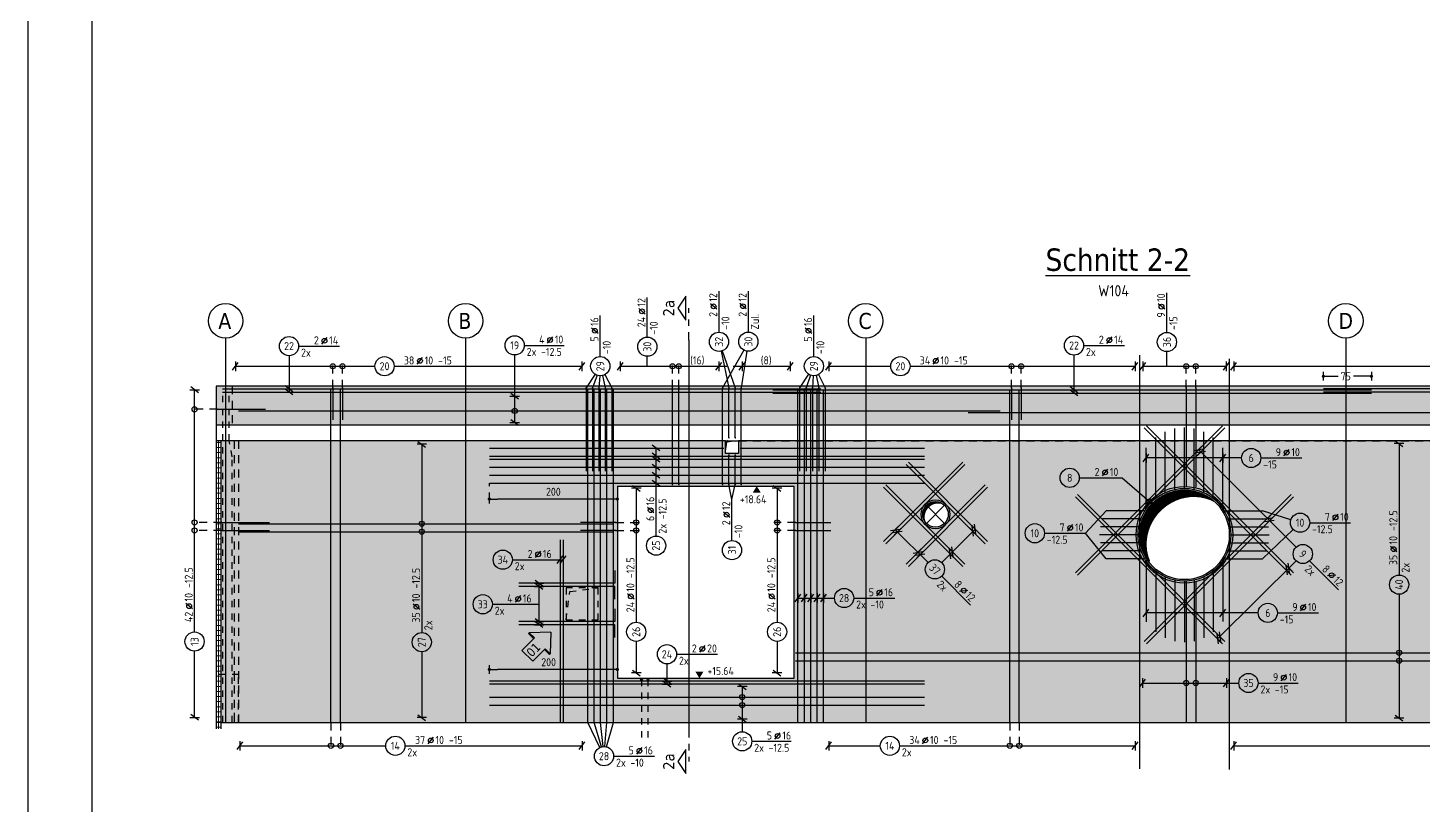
# Model space of a CAD drawing. Extents: x -10 to 76.6, y -8.8 to 49.1.
# Drawn here: x 0 to 21.8, y 15.83 to 27.98 of the extents above; entities that cross this region are included whole.
import ezdxf
from ezdxf.enums import TextEntityAlignment as Align

# ---------------------------------------------------------------- set-up
doc = ezdxf.new("R2010")
doc.units = 0
doc.header["$LTSCALE"] = 0.5
for name, pattern in [('AUSGEZOGEN', [1000.01, 1000, 0.01]), ('DASHDOTSMALL', [1.05, 0.5, -0.25, 0.05, -0.25]), ('DOT', [0.175, 0.05, -0.125]), ('HIDDEN', [0.375, 0.25, -0.125]), ('HIDDEN2', [0.187, 0.125, -0.062]), ('STRICHPUNKT2', [0.55, 0.25, -0.125, 0.05, -0.125]), ('VERDECKT', [0.375, 0.25, -0.125])]:
    doc.linetypes.add(name, pattern=pattern)
for name, color, linetype in [('ACHSEN', 7, 'Continuous'), ('AFU', 7, 'Continuous'), ('BETON', 7, 'Continuous'), ('DRUEBER', 7, 'Continuous'), ('grau_dunkel', 7, 'Continuous'), ('grau_hell', 7, 'Continuous'), ('HILFE', 7, 'Continuous'), ('index', 7, 'Continuous'), ('koten', 7, 'Continuous'), ('MASSE', 7, 'Continuous'), ('OBJEKT', 7, 'Continuous'), ('RAHMEN', 7, 'Continuous'), ('RND', 7, 'Continuous'), ('SCHATTEN', 7, 'Continuous'), ('SCHNITTE', 7, 'Continuous'), ('SFP_Achsen', 7, 'Continuous'), ('TEXT', 7, 'Continuous'), ('VERDECKT', 7, 'Continuous'), ('WBZ', 7, 'Continuous')]:
    doc.layers.add(name, color=color, linetype=linetype)
doc.layers.add('NOPLOT', color=7, linetype='Continuous', plot=False)
doc.layers.add('zila_01_rb_02_stb-fertig_05_schraff', color=144, linetype='Continuous', lineweight=9)
doc.styles.add('helv', font='tahoma.ttf')
doc.styles.add('txt', font='isocp.shx')
doc.linetypes.add('AFU_50L', pattern='A,0.75,["/",Standard,S=0.2,R=0,X=-0.01,Y=-0.1],0.07,["/",Standard,S=0.2,R=0,X=-0.01,Y=-0.1],0.75', length=1.57)
doc.dimstyles.new('DOT_I', dxfattribs={"dimscale": 0.5, "dimtxt": 0.25, "dimasz": 0.25, "dimexe": 0.1, "dimexo": 0.3, "dimgap": 0.1, "dimtad": 1, "dimdec": 3, "dimzin": 3, "dimtxsty": 'txt', "dimblk": 'DOT', "dimblk1": 'DOT', "dimblk2": 'DOT', "dimsah": 1, "dimcen": 0.1, "dimse1": 1, "dimse2": 1, "dimazin": 0, "dimtfac": 1, "dimtdec": 4, "dimtix": 1, "dimtmove": 2, "dimatfit": 3, "dimfxl": 0, "dimtvp": 1, "dimtolj": 1, "dimtzin": 0, "dimarcsym": 0})

# ---------------------------------------------------------------- blocks, each defined once
blk = doc.blocks.new('DINA0')
at = {"layer": 'RAHMEN'}
blk.add_line((0, 84.1), (0, 0), dxfattribs=at)
at = {"layer": 'RAHMEN', "color": 5}
blk.add_line((2, 83.6), (2, 0.5), dxfattribs=at)
blk = doc.blocks.new('okrd_u')
at = {"layer": 'koten', "color": 7, "linetype": 'Continuous'}
blk.add_solid([(-0.125, -0.202), (0.125, -0.202), (0, 0)], dxfattribs=at)
at = {"layer": 'koten', "style": 'txt'}
blk.add_attdef('OKRD', (0.25, -0.35), '', height=0.25, dxfattribs=at)
blk = doc.blocks.new('okrd_o')
at = {"layer": 'koten', "color": 7, "linetype": 'Continuous'}
blk.add_solid([(-0.125, 0.202), (0.125, 0.202), (0, 0)], dxfattribs=at)
at = {"layer": 'koten', "style": 'txt'}
blk.add_attdef('OKRD', (0.25, 0.1), '', height=0.25, dxfattribs=at)
blk = doc.blocks.new('SCHN-2')
at = {"layer": 'SCHNITTE', "color": 6, "linetype": 'Continuous'}
blk.add_lwpolyline([(0.378, 0.088), (0, 0.34), (-0.378, 0.088)], close=True, dxfattribs=at)
at = {"layer": 'SCHNITTE', "color": 1, "linetype": 'DASHDOTSMALL', "style": 'helv'}
blk.add_attdef('SCHN-2', text='', height=0.35, dxfattribs=at).set_placement((0, 0.45), align=Align.CENTER)
blk = doc.blocks.new('DOT')
at = {"layer": 'MASSE', "color": 7, "linetype": 'Continuous'}
for p, q in [((0, 0), (-1, 0)), ((0, 0.54), (0, -0.54))]:
    blk.add_line(p, q, dxfattribs=at)
at = {"layer": 'MASSE', "color": 7, "linetype": 'Continuous', "const_width": 0.2}
blk.add_lwpolyline([(-0.1, 0, 1), (0.1, 0, 1)], format="xyb", close=True, dxfattribs=at)
blk = doc.blocks.new('*D41')
at = {"layer": 'Defpoints', "color": 0, "linetype": 'AUSGEZOGEN', "transparency": 16777216}
for p in [(7.209, 17.954), (7.209, 17.954), (9.209, 17.954)]:
    blk.add_point(p, dxfattribs=at)
at = {"layer": 'MASSE', "color": 0, "linetype": 'AUSGEZOGEN', "lineweight": -2, "transparency": 16777216}
blk.add_line((9.084, 17.954), (7.334, 17.954), dxfattribs=at)
at = {"layer": 'MASSE', "color": 0, "linetype": 'AUSGEZOGEN', "lineweight": -2, "transparency": 16777216, "xscale": 0.125, "yscale": 0.125, "zscale": 0.125, "rotation": 180}
blk.add_blockref('DOT', (7.209, 17.954), dxfattribs=at)
at = {"layer": 'MASSE', "color": 0, "linetype": 'AUSGEZOGEN', "lineweight": -2, "transparency": 16777216, "xscale": 0.125, "yscale": 0.125, "zscale": 0.125}
blk.add_blockref('DOT', (9.209, 17.954), dxfattribs=at)
at = {"layer": 'MASSE', "color": 0, "linetype": 'AUSGEZOGEN', "transparency": 16777216, "insert": (8.135, 18.067), "char_height": 0.125, "attachment_point": 5, "style": 'txt'}
blk.add_mtext('\\A1;200', dxfattribs=at)
blk = doc.blocks.new('lei_gre')
at = {"layer": 'RND', "color": 7, "linetype": 'Continuous'}
for p, q in [((-0.09, -0.12), (0.09, 0.12)), ((0, 0.15), (0, -0.15))]:
    blk.add_line(p, q, dxfattribs=at)
blk = doc.blocks.new('RND_LEI')
at = {"layer": 'RND', "color": 7, "linetype": 'Continuous'}
blk.add_line((1.022, 0.066), (1.19, 0.27), dxfattribs=at)
for centre, radius in [((0, 0), 0.3), ((1.106, 0.168), 0.075)]:
    blk.add_circle(centre, radius, dxfattribs=at)
at = {"layer": 'RND', "color": 7, "linetype": 'Continuous', "style": 'txt'}
blk.add_attdef('POSL', text='', height=0.25, dxfattribs=at).set_placement((0, 0), align=Align.MIDDLE)
blk.add_attdef('ANZ', text='', height=0.25, dxfattribs=at).set_placement((0.931, 0.057), align=Align.RIGHT)
for tag, p in [('DUM', (1.253, 0.057)), ('ABSTD', (1.674, 0.057)), ('POSTXT', (0.374, -0.327))]:
    blk.add_attdef(tag, p, '', height=0.25, dxfattribs=at)
blk = doc.blocks.new('*D43')
at = {"layer": 'Defpoints', "color": 0, "linetype": 'AUSGEZOGEN', "transparency": 16777216}
for p in [(7.209, 20.616), (7.209, 20.616), (9.209, 20.616)]:
    blk.add_point(p, dxfattribs=at)
at = {"layer": 'MASSE', "color": 0, "linetype": 'AUSGEZOGEN', "lineweight": -2, "transparency": 16777216}
blk.add_line((9.084, 20.616), (7.334, 20.616), dxfattribs=at)
at = {"layer": 'MASSE', "color": 0, "linetype": 'AUSGEZOGEN', "lineweight": -2, "transparency": 16777216, "xscale": 0.125, "yscale": 0.125, "zscale": 0.125, "rotation": 180}
blk.add_blockref('DOT', (7.209, 20.616), dxfattribs=at)
at = {"layer": 'MASSE', "color": 0, "linetype": 'AUSGEZOGEN', "lineweight": -2, "transparency": 16777216, "xscale": 0.125, "yscale": 0.125, "zscale": 0.125}
blk.add_blockref('DOT', (9.209, 20.616), dxfattribs=at)
at = {"layer": 'MASSE', "color": 0, "linetype": 'AUSGEZOGEN', "transparency": 16777216, "insert": (8.209, 20.729), "char_height": 0.125, "attachment_point": 5, "style": 'txt'}
blk.add_mtext('\\A1;200', dxfattribs=at)
blk = doc.blocks.new('*D44')
at = {"layer": 'Defpoints', "color": 0, "linetype": 'AUSGEZOGEN', "transparency": 16777216}
for p in [(20.239, 22.533), (20.239, 22.533), (20.989, 22.533)]:
    blk.add_point(p, dxfattribs=at)
at = {"layer": 'MASSE', "color": 0, "linetype": 'AUSGEZOGEN', "lineweight": -2, "transparency": 16777216}
for p, q in [((20.364, 22.533), (20.468, 22.533)), ((20.864, 22.533), (20.71, 22.533))]:
    blk.add_line(p, q, dxfattribs=at)
at = {"layer": 'MASSE', "color": 0, "linetype": 'AUSGEZOGEN', "lineweight": -2, "transparency": 16777216, "xscale": 0.125, "yscale": 0.125, "zscale": 0.125, "rotation": 180}
blk.add_blockref('DOT', (20.239, 22.533), dxfattribs=at)
at = {"layer": 'MASSE', "color": 0, "linetype": 'AUSGEZOGEN', "lineweight": -2, "transparency": 16777216, "xscale": 0.125, "yscale": 0.125, "zscale": 0.125}
blk.add_blockref('DOT', (20.989, 22.533), dxfattribs=at)
at = {"layer": 'MASSE', "color": 0, "linetype": 'AUSGEZOGEN', "transparency": 16777216, "insert": (20.589, 22.533), "char_height": 0.125, "attachment_point": 5, "style": 'txt'}
blk.add_mtext('\\A1;75', dxfattribs=at)
blk = doc.blocks.new('hin_ind5')
at = {"layer": 'grau_hell', "linetype": 'AUSGEZOGEN'}
h = blk.add_hatch(color=9, dxfattribs=at)
h.dxf.hatch_style = 2
h.paths.add_polyline_path([(0, 0), (0.619, -0.577), (0.619, -0.3), (1.306, -0.3), (1.306, 0.3), (0.619, 0.3), (0.619, 0.577)])
h.paths.add_polyline_path([(0.34, -0.274), (1.311, -0.274), (1.311, 0.274), (0.34, 0.274)], flags=9)
at = {"layer": 'OBJEKT', "linetype": 'AUSGEZOGEN'}
for points in [[(0.619, 0.3), (0.66, 0.3), (0.66, 0.577), (0.619, 0.577)], [(0.619, -0.577), (0.66, -0.577), (0.66, -0.3), (0.619, -0.3)]]:
    blk.add_hatch(color=1, dxfattribs=at).paths.add_polyline_path(points)
at = {"layer": 'OBJEKT', "color": 1, "linetype": 'AUSGEZOGEN'}
for p, q in [((0, 0), (0.619, 0.577)), ((0.619, 0.577), (0.619, 0.3)), ((0.619, 0.577), (0.66, 0.577)), ((0.66, 0.577), (0.66, 0.3)), ((0, 0), (0.619, -0.577)), ((0.619, 0.3), (1.306, 0.3)), ((1.306, 0.3), (1.306, -0.3)), ((0.619, -0.3), (0.619, -0.577)), ((0.619, -0.3), (1.306, -0.3)), ((0.66, -0.3), (0.66, -0.577))]:
    blk.add_line(p, q, dxfattribs=at)
at = {"layer": 'OBJEKT', "color": 7, "linetype": 'AUSGEZOGEN'}
blk.add_line((0.619, -0.577), (0.66, -0.577), dxfattribs=at)
at = {"layer": 'index', "color": 1, "linetype": 'Continuous', "style": 'helv'}
blk.add_attdef('INDEX', text='', height=0.35, rotation=360, dxfattribs=at).set_placement((1.259, 0), align=Align.MIDDLE_RIGHT)

msp = doc.modelspace()

# ---------------------------------------------------------------- hatches: boundary and pattern name
at = {"layer": 'grau_dunkel'}
h = msp.add_hatch(color=21, dxfattribs=at)
h.paths.add_polyline_path([(38.214, 22.377), (37.964, 22.377), (37.964, 21.777), (38.214, 21.777)])
h.paths.add_polyline_path([(38.214, 21.527), (37.964, 21.527), (37.964, 17.127), (38.214, 17.127)])
h.paths.add_polyline_path([(2.939, 21.777), (3.189, 21.777), (3.189, 22.377), (2.939, 22.377)])
h.paths.add_polyline_path([(3.224, 21.527), (3.014, 21.527), (3.014, 17.877), (3.224, 17.877)])
h.paths.add_polyline_path([(3.289, 21.527), (3.224, 21.527), (3.224, 17.877), (3.289, 17.877)])
h.paths.add_polyline_path([(3.014, 17.127), (3.224, 17.127), (3.224, 17.877), (3.014, 17.877)])
h.paths.add_polyline_path([(3.224, 17.127), (3.289, 17.127), (3.289, 17.877), (3.224, 17.877)])
at = {"layer": 'grau_hell'}
msp.add_hatch(color=9, dxfattribs=at).paths.add_polyline_path([(3.189, 22.377), (3.189, 21.777), (37.964, 21.777), (37.964, 22.377)])
h = msp.add_hatch(color=9, dxfattribs=at)
h.paths.add_polyline_path([(11.099, 21.527), (11.099, 21.327), (10.899, 21.327), (10.899, 21.527), (3.289, 21.527), (3.289, 17.127), (37.964, 17.127), (37.964, 21.527), (34.864, 21.527), (34.864, 21.327), (34.664, 21.327), (34.664, 21.527)])
h.paths.add_polyline_path([(11.969, 20.817), (9.209, 20.817), (9.209, 17.817), (11.969, 17.817)], flags=16)
h.paths.add_polyline_path([(13.979, 20.377, 1), (14.379, 20.377, 1)], flags=16)
h.paths.add_polyline_path([(17.369, 20.057, 1), (18.769, 20.057, 1)], flags=16)
h.paths.add_polyline_path([(35.864, 20.817), (35.864, 17.817), (37.814, 17.817), (37.814, 20.817)], flags=16)
h.paths.add_polyline_path([(32.559, 20.057, 1), (33.959, 20.057, 1)], flags=16)
at = {"layer": 'zila_01_rb_02_stb-fertig_05_schraff', "linetype": 'AUSGEZOGEN'}
h = msp.add_hatch(dxfattribs=at)
h.set_pattern_fill('ANSI37', color=102, scale=0.025, angle=-45)
h.set_pattern_definition([(0, (-75.5257, 19.594545), (2e-17, 0.079375), []), (90, (-75.5257, 19.594545), (-0.079375, 3e-17), [])])
h.paths.add_polyline_path([(3.014, 21.527), (2.939, 21.527), (2.939, 17.127), (3.014, 17.127)])
h.paths.add_polyline_path([(3.014, 17.127), (2.939, 17.127), (2.939, 17.027), (3.014, 17.027)])

# ---------------------------------------------------------------- linework, layer by layer
at = {"layer": 'ACHSEN', "color": 140, "linetype": 'AUSGEZOGEN'}
for p, q in [((3.089, 23.127), (3.089, 17.127)), ((6.839, 23.127), (6.839, 17.127)), ((13.089, 23.127), (13.089, 17.127)), ((20.589, 23.127), (20.589, 17.127))]:
    msp.add_line(p, q, dxfattribs=at)
at = {"layer": 'AFU', "color": 8, "linetype": 'AFU_50L'}
for p, q in [((2.939, 21.777), (38.214, 21.777)), ((10.899, 21.527), (3.014, 21.527)), ((34.664, 21.527), (11.099, 21.527)), ((3.014, 17.127), (38.214, 17.127))]:
    msp.add_line(p, q, dxfattribs=at)
at = {"layer": 'BETON', "color": 6, "linetype": 'AUSGEZOGEN'}
for p, q in [((38.214, 22.377), (2.939, 22.377)), ((2.939, 22.377), (2.939, 17.027)), ((3.014, 21.527), (2.939, 21.527)), ((3.014, 21.527), (3.014, 17.027)), ((10.899, 21.327), (10.899, 21.527)), ((10.899, 21.527), (11.099, 21.527)), ((11.099, 21.527), (11.099, 21.327)), ((11.099, 21.327), (10.899, 21.327)), ((9.209, 20.817), (11.969, 20.817)), ((9.209, 20.817), (9.209, 17.817)), ((11.969, 17.817), (11.969, 20.817)), ((9.209, 17.817), (11.969, 17.817)), ((3.014, 17.127), (2.939, 17.127))]:
    msp.add_line(p, q, dxfattribs=at)
for centre, radius in [((18.069, 20.057), 0.7), ((14.179, 20.377), 0.2)]:
    msp.add_circle(centre, radius, dxfattribs=at)
at = {"layer": 'DRUEBER', "color": 7, "linetype": 'DOT'}
for p, q in [((3.289, 17.877), (2.939, 17.877)), ((3.224, 17.877), (3.224, 17.127)), ((3.289, 17.127), (3.289, 17.877))]:
    msp.add_line(p, q, dxfattribs=at)
at = {"layer": 'HILFE', "color": 102, "linetype": 'DOT'}
msp.add_line((7.209, 20.616), (7.209, 20.862), dxfattribs=at)
at = {"layer": 'NOPLOT', "color": 191, "linetype": 'AUSGEZOGEN'}
for p, q in [((10.325, 23.097), (10.325, 17.015)), ((17.369, 22.861), (17.369, 16.399)), ((18.769, 22.807), (18.769, 16.393)), ((14.038, 20.236), (14.321, 20.519)), ((14.321, 20.236), (14.038, 20.519))]:
    msp.add_line(p, q, dxfattribs=at)
at = {"layer": 'NOPLOT', "color": 191, "linetype": 'Continuous'}
for centre, radius in [((18.069, 20.057), 0.725), ((14.179, 20.377), 0.225)]:
    msp.add_circle(centre, radius, dxfattribs=at)
at = {"layer": 'RND', "color": 7, "linetype": 'AUSGEZOGEN'}
for p, q in [((9.677, 23.145), (9.677, 23.766)), ((10.797, 23.222), (10.797, 23.862)), ((11.256, 23.224), (11.256, 23.864)), ((17.794, 23.218), (17.794, 23.837)), ((8.942, 22.841), (8.942, 23.481)), ((12.279, 22.841), (12.279, 23.481)), ((4.23, 23.004), (4.87, 23.004)), ((7.755, 23.016), (8.378, 23.016)), ((16.493, 23.014), (17.133, 23.014)), ((17.794, 22.69), (17.794, 22.918)), ((3.242, 22.69), (5.422, 22.69)), ((5.722, 22.69), (8.655, 22.69)), ((7.605, 22.221), (7.605, 22.866)), ((9.255, 22.69), (10.794, 22.69)), ((9.677, 22.69), (9.677, 22.845)), ((11.157, 22.69), (11.91, 22.69)), ((12.512, 22.69), (13.481, 22.69)), ((13.781, 22.69), (17.297, 22.69)), ((17.418, 22.69), (18.722, 22.69)), ((18.839, 22.69), (23.74, 22.69)), ((2.604, 18.539), (2.604, 22.321)), ((7.605, 21.809), (7.605, 22.221)), ((6.154, 21.472), (6.154, 18.53)), ((21.422, 21.481), (21.422, 19.429)), ((19.262, 21.257), (19.902, 21.257)), ((16.426, 20.947), (17.098, 20.947)), ((9.504, 20.783), (9.504, 18.692)), ((11.705, 20.783), (11.705, 18.692)), ((9.814, 20.038), (9.814, 20.678)), ((11, 19.968), (11, 20.608)), ((15.881, 20.081), (16.521, 20.081)), ((20.025, 20.246), (20.665, 20.246)), ((7.569, 19.668), (8.209, 19.668)), ((20.024, 19.651), (20.477, 19.198)), ((14.276, 19.411), (14.728, 18.959)), ((7.256, 18.972), (7.896, 18.972)), ((12.902, 19.069), (13.542, 19.069)), ((21.422, 19.129), (21.422, 17.195)), ((19.521, 18.837), (20.161, 18.837)), ((9.504, 18.392), (9.504, 17.899)), ((11.705, 18.392), (11.705, 17.899)), ((2.604, 17.205), (2.604, 18.239)), ((6.154, 18.23), (6.154, 17.202)), ((10.134, 18.191), (10.774, 18.191)), ((11.16, 17.686), (11.16, 17.177)), ((17.415, 17.742), (18.726, 17.742)), ((18.726, 17.742), (18.919, 17.742)), ((19.219, 17.742), (19.844, 17.742)), ((11.16, 17.177), (11.16, 16.981)), ((11.31, 16.831), (11.923, 16.831)), ((3.313, 16.761), (5.591, 16.761)), ((5.891, 16.761), (8.657, 16.761)), ((9.151, 16.599), (9.791, 16.599)), ((12.512, 16.761), (13.317, 16.761)), ((13.617, 16.761), (17.299, 16.761)), ((18.839, 16.761), (23.743, 16.761))]:
    msp.add_line(p, q, dxfattribs=at)
at = {"layer": 'RND', "color": 102, "linetype": 'AUSGEZOGEN'}
for p, q in [((10.829, 22.926), (10.952, 22.352)), ((10.847, 22.931), (11.052, 22.352)), ((11.183, 22.943), (10.853, 22.352)), ((11.233, 22.926), (11.145, 22.352)), ((4.08, 22.854), (4.08, 22.287)), ((16.343, 22.864), (16.343, 22.271)), ((8.86, 22.566), (8.721, 22.352)), ((8.892, 22.55), (8.821, 22.352)), ((8.933, 22.542), (8.921, 22.352)), ((8.976, 22.545), (9.021, 22.352)), ((9.012, 22.559), (9.121, 22.352)), ((12.197, 22.566), (12.057, 22.352)), ((12.228, 22.55), (12.157, 22.352)), ((12.269, 22.542), (12.257, 22.352)), ((12.313, 22.545), (12.357, 22.352)), ((12.349, 22.559), (12.457, 22.352)), ((9.814, 20.678), (9.814, 21.412)), ((19.812, 19.863), (18.288, 21.387)), ((18.962, 21.257), (17.469, 21.257)), ((17.098, 20.947), (17.521, 20.576)), ((11, 20.608), (10.952, 20.842)), ((11, 20.608), (11.052, 20.842)), ((16.521, 20.081), (16.848, 20.432)), ((19.732, 20.291), (19.289, 20.432)), ((14.064, 19.624), (13.55, 20.137)), ((14.276, 19.624), (14.799, 20.147)), ((16.848, 19.682), (16.521, 20.081)), ((19.767, 20.142), (19.289, 19.682)), ((8.209, 19.668), (8.363, 19.668)), ((19.812, 19.651), (18.586, 18.43)), ((7.987, 18.652), (7.987, 19.3)), ((7.896, 18.972), (7.987, 18.972)), ((12.031, 19.069), (12.602, 19.069)), ((19.221, 18.837), (17.469, 18.837)), ((9.984, 18.041), (9.984, 17.723)), ((8.936, 16.734), (8.747, 17.127)), ((8.959, 16.743), (8.847, 17.127)), ((8.986, 16.748), (8.947, 17.127)), ((9.014, 16.748), (9.047, 17.127)), ((9.041, 16.744), (9.147, 17.127))]:
    msp.add_line(p, q, dxfattribs=at)
at = {"layer": 'RND', "color": 102, "linetype": 'VERDECKT'}
for p, q in [((4.764, 22.352), (4.764, 22.74)), ((4.914, 22.352), (4.914, 22.74)), ((10.069, 22.352), (10.069, 22.74)), ((10.169, 22.352), (10.169, 22.74)), ((15.367, 22.352), (15.367, 22.74)), ((15.517, 22.352), (15.517, 22.74)), ((18.096, 22.352), (18.096, 22.74)), ((18.246, 22.352), (18.246, 22.74)), ((2.964, 22.017), (2.554, 22.017)), ((3.024, 20.25), (2.554, 20.25)), ((3.024, 20.125), (2.554, 20.125)), ((9.184, 20.25), (9.554, 20.25)), ((9.184, 20.125), (9.554, 20.125)), ((11.994, 20.25), (11.655, 20.25)), ((11.994, 20.125), (11.655, 20.125)), ((4.735, 17.127), (4.735, 16.711)), ((4.885, 17.127), (4.885, 16.711)), ((15.339, 17.127), (15.339, 16.711)), ((15.489, 17.127), (15.489, 16.711))]:
    msp.add_line(p, q, dxfattribs=at)
at = {"layer": 'RND', "color": 7, "linetype": 'VERDECKT'}
msp.add_line((10.794, 22.69), (11.157, 22.69), dxfattribs=at)
at = {"layer": 'RND', "color": 1, "linetype": 'AUSGEZOGEN'}
for points in [[(3.039, 22.337), (12.389, 22.337)], [(3.039, 22.287), (12.389, 22.287)], [(4.735, 17.127), (4.735, 22.327)], [(4.764, 22.352), (4.764, 21.852)], [(4.885, 17.127), (4.885, 22.327)], [(4.914, 22.352), (4.914, 21.852)], [(8.721, 22.352), (8.721, 21.052)], [(8.747, 17.127), (8.747, 22.327)], [(8.821, 22.352), (8.821, 21.052)], [(8.847, 17.127), (8.847, 22.327)], [(8.921, 22.352), (8.921, 21.052)], [(8.947, 17.127), (8.947, 22.327)], [(9.021, 22.352), (9.021, 21.052)], [(9.047, 17.127), (9.047, 22.327)], [(9.121, 22.352), (9.121, 21.052)], [(9.147, 17.127), (9.147, 22.327)], [(10.069, 20.842), (10.069, 22.352)], [(10.169, 20.842), (10.169, 22.352)], [(10.853, 20.842), (10.853, 22.352)], [(10.952, 21.572), (10.952, 22.352)], [(11.052, 21.572), (11.052, 22.352)], [(11.145, 20.842), (11.145, 22.352)], [(11.639, 22.321), (20.989, 22.321)], [(11.639, 22.271), (20.989, 22.271)], [(12.031, 17.127), (12.031, 22.327)], [(12.057, 22.352), (12.057, 21.052)], [(12.131, 17.127), (12.131, 22.327)], [(12.157, 22.352), (12.157, 21.052)], [(12.231, 17.127), (12.231, 22.327)], [(12.257, 22.352), (12.257, 21.052)], [(12.331, 17.127), (12.331, 22.327)], [(12.357, 22.352), (12.357, 21.052)], [(12.431, 17.127), (12.431, 22.327)], [(12.457, 22.352), (12.457, 21.052)], [(15.339, 17.127), (15.339, 22.327)], [(15.367, 22.352), (15.367, 21.852)], [(15.489, 17.127), (15.489, 22.327)], [(15.517, 22.352), (15.517, 21.852)], [(18.096, 22.352), (18.096, 20.802)], [(18.246, 22.352), (18.246, 20.802)], [(29.589, 22.337), (20.239, 22.337)], [(29.589, 22.287), (20.239, 22.287)], [(2.964, 22.017), (3.714, 22.017)], [(3.289, 21.993), (15.189, 21.993)], [(14.689, 21.966), (26.589, 21.966)], [(16.365, 19.463), (18.663, 21.761)], [(16.4, 19.428), (18.698, 21.726)], [(17.44, 21.726), (19.738, 19.428)], [(17.475, 21.761), (19.773, 19.463)], [(17.769, 20.718), (17.769, 21.668)], [(17.919, 20.767), (17.919, 21.717)], [(18.07, 20.782), (18.07, 21.732)], [(18.219, 20.767), (18.219, 21.717)], [(18.369, 20.717), (18.369, 21.667)], [(7.209, 21.412), (10.874, 21.412)], [(11.128, 21.412), (14.009, 21.412)], [(17.469, 20.465), (17.469, 21.415)], [(17.619, 20.626), (17.619, 21.576)], [(18.519, 20.625), (18.519, 21.575)], [(18.669, 20.464), (18.669, 21.414)], [(7.209, 21.287), (14.009, 21.287)], [(7.209, 21.237), (14.009, 21.237)], [(10.952, 20.842), (10.952, 21.302)], [(11.052, 20.842), (11.052, 21.302)], [(13.366, 19.953), (14.604, 21.191)], [(13.402, 19.918), (14.639, 21.155)], [(13.72, 21.155), (14.957, 19.918)], [(13.755, 21.191), (14.993, 19.953)], [(7.209, 21.112), (14.009, 21.112)], [(7.209, 20.987), (14.009, 20.987)], [(7.209, 20.862), (14.009, 20.862)], [(13.366, 20.802), (14.604, 19.564)], [(13.402, 20.837), (14.639, 19.6)], [(13.72, 19.6), (14.957, 20.837)], [(13.755, 19.564), (14.993, 20.802)], [(16.365, 20.651), (18.663, 18.353)], [(16.4, 20.687), (18.698, 18.389)], [(17.44, 18.389), (19.738, 20.687)], [(17.475, 18.353), (19.773, 20.651)], [(17.388, 20.307), (16.788, 20.307)], [(17.448, 20.432), (16.848, 20.432)], [(18.689, 20.432), (19.289, 20.432)], [(18.749, 20.307), (19.349, 20.307)], [(3.024, 20.25), (3.774, 20.25)], [(3.024, 20.125), (3.774, 20.125)], [(3.289, 20.23), (9.139, 20.23)], [(3.289, 20.105), (9.139, 20.105)], [(9.184, 20.25), (8.634, 20.25)], [(9.184, 20.125), (8.634, 20.125)], [(11.994, 20.25), (12.544, 20.25)], [(11.994, 20.125), (12.544, 20.125)], [(17.344, 20.057), (16.744, 20.057)], [(17.355, 20.182), (16.755, 20.182)], [(18.783, 20.182), (19.383, 20.182)], [(18.794, 20.057), (19.394, 20.057)], [(8.313, 19.977), (8.313, 17.127)], [(8.363, 19.977), (8.363, 17.127)], [(17.355, 19.932), (16.755, 19.932)], [(18.783, 19.932), (19.383, 19.932)], [(17.388, 19.807), (16.788, 19.807)], [(17.448, 19.682), (16.848, 19.682)], [(17.469, 19.65), (17.469, 18.7)], [(18.669, 19.651), (18.669, 18.701)], [(18.689, 19.682), (19.289, 19.682)], [(18.749, 19.807), (19.349, 19.807)], [(9.17, 19.5), (9.17, 19.3), (7.67, 19.3)], [(17.619, 19.489), (17.619, 18.539)], [(18.519, 19.489), (18.519, 18.539)], [(9.17, 19.05), (9.17, 19.25), (7.67, 19.25)], [(17.769, 19.397), (17.769, 18.447)], [(17.919, 19.348), (17.919, 18.398)], [(18.07, 19.332), (18.07, 18.382)], [(18.096, 19.327), (18.096, 17.127)], [(18.219, 19.348), (18.219, 18.398)], [(18.246, 19.327), (18.246, 17.127)], [(18.369, 19.398), (18.369, 18.448)], [(9.17, 18.902), (9.17, 18.702), (7.67, 18.702)], [(9.17, 18.452), (9.17, 18.652), (7.67, 18.652)], [(11.994, 18.215), (24.194, 18.215)], [(11.994, 18.09), (24.194, 18.09)], [(14.009, 17.773), (7.209, 17.773)], [(14.009, 17.723), (7.209, 17.723)], [(7.209, 17.522), (14.009, 17.522)], [(7.209, 17.397), (14.009, 17.397)]]:
    msp.add_lwpolyline(points, dxfattribs=at)
at = {"layer": 'RND', "color": 1, "linetype": 'HIDDEN2'}
for points in [[(3.046, 17.127), (3.046, 22.327)], [(3.193, 17.127), (3.193, 21.277), (3.143, 21.527), (3.143, 22.327)], [(9.587, 17.792), (9.587, 16.872)], [(9.687, 17.792), (9.687, 16.872)]]:
    msp.add_lwpolyline(points, dxfattribs=at)
at = {"layer": 'RND', "color": 7, "linetype": 'AUSGEZOGEN', "const_width": 0.0125}
for points in [[(4.764, 22.359, 1), (4.764, 22.346, 1)], [(4.914, 22.359, 1), (4.914, 22.346, 1)], [(8.721, 22.359, 1), (8.721, 22.346, 1)], [(8.821, 22.359, 1), (8.821, 22.346, 1)], [(8.921, 22.359, 1), (8.921, 22.346, 1)], [(9.021, 22.359, 1), (9.021, 22.346, 1)], [(9.121, 22.359, 1), (9.121, 22.346, 1)], [(10.069, 22.359, 1), (10.069, 22.346, 1)], [(10.169, 22.359, 1), (10.169, 22.346, 1)], [(10.853, 22.359, 1), (10.853, 22.346, 1)], [(10.952, 22.359, 1), (10.952, 22.346, 1)], [(11.052, 22.359, 1), (11.052, 22.346, 1)], [(11.145, 22.359, -1), (11.145, 22.346, -1)], [(12.057, 22.359, -1), (12.057, 22.346, -1)], [(12.157, 22.359, -1), (12.157, 22.346, -1)], [(12.257, 22.359, -1), (12.257, 22.346, -1)], [(12.357, 22.359, -1), (12.357, 22.346, -1)], [(12.457, 22.359, -1), (12.457, 22.346, -1)], [(15.367, 22.359, 1), (15.367, 22.346, 1)], [(15.517, 22.359, 1), (15.517, 22.346, 1)], [(18.096, 22.359, 1), (18.096, 22.346, 1)], [(18.246, 22.359, 1), (18.246, 22.346, 1)], [(2.964, 22.024, 1), (2.964, 22.011, 1)], [(10.952, 21.579, 1), (10.952, 21.566, 1)], [(11.052, 21.579, 1), (11.052, 21.566, 1)], [(10.952, 21.309, 1), (10.952, 21.296, 1)], [(11.052, 21.309, 1), (11.052, 21.296, 1)], [(10.069, 20.849, 1), (10.069, 20.836, 1)], [(10.169, 20.849, 1), (10.169, 20.836, 1)], [(10.853, 20.849, 1), (10.853, 20.836, 1)], [(10.952, 20.849, 1), (10.952, 20.836, 1)], [(11.052, 20.849, 1), (11.052, 20.836, 1)], [(11.145, 20.849, -1), (11.145, 20.836, -1)], [(17.769, 20.711, -1), (17.769, 20.724, -1)], [(17.919, 20.76, -1), (17.919, 20.773, -1)], [(18.07, 20.776, -1), (18.07, 20.789, -1)], [(18.219, 20.76, -1), (18.219, 20.773, -1)], [(18.369, 20.711, -1), (18.369, 20.723, -1)], [(17.619, 20.62, -1), (17.619, 20.632, -1)], [(18.519, 20.619, -1), (18.519, 20.632, -1)], [(17.388, 20.301, 1), (17.388, 20.314, 1)], [(17.448, 20.426, 1), (17.448, 20.439, 1)], [(17.469, 20.459, -1), (17.469, 20.471, -1)], [(18.669, 20.457, -1), (18.669, 20.47, -1)], [(18.689, 20.426, -1), (18.689, 20.439, -1)], [(18.749, 20.301, -1), (18.749, 20.314, -1)], [(3.024, 20.256, -1), (3.024, 20.244, -1)], [(3.024, 20.131, -1), (3.024, 20.119, -1)], [(9.184, 20.256, 1), (9.184, 20.244, 1)], [(9.184, 20.131, 1), (9.184, 20.119, 1)], [(11.994, 20.256, -1), (11.994, 20.244, -1)], [(11.994, 20.131, -1), (11.994, 20.119, -1)], [(17.344, 20.051, 1), (17.344, 20.064, 1)], [(17.355, 20.176, 1), (17.355, 20.189, 1)], [(18.783, 20.176, -1), (18.783, 20.189, -1)], [(18.794, 20.051, -1), (18.794, 20.064, -1)], [(17.355, 19.939, -1), (17.355, 19.926, -1)], [(18.783, 19.939, 1), (18.783, 19.926, 1)], [(17.388, 19.814, -1), (17.388, 19.801, -1)], [(17.448, 19.689, -1), (17.448, 19.676, -1)], [(17.469, 19.656, 1), (17.469, 19.643, 1)], [(18.669, 19.657, 1), (18.669, 19.645, 1)], [(18.689, 19.689, 1), (18.689, 19.676, 1)], [(18.749, 19.814, 1), (18.749, 19.801, 1)], [(17.619, 19.495, 1), (17.619, 19.482, 1)], [(17.769, 19.403, 1), (17.769, 19.391, 1)], [(18.369, 19.404, 1), (18.369, 19.391, 1)], [(18.519, 19.495, 1), (18.519, 19.483, 1)], [(17.919, 19.354, 1), (17.919, 19.342, 1)], [(18.07, 19.339, 1), (18.07, 19.326, 1)], [(18.219, 19.354, 1), (18.219, 19.342, 1)]]:
    msp.add_lwpolyline(points, format="xyb", close=True, dxfattribs=at)
at = {"layer": 'RND', "color": 7, "linetype": 'AUSGEZOGEN'}
for centre, radius in [((4.764, 22.69), 0.04), ((4.914, 22.69), 0.04), ((10.069, 22.69), 0.04), ((10.169, 22.69), 0.04), ((15.367, 22.69), 0.04), ((15.517, 22.69), 0.04), ((18.096, 22.69), 0.04), ((18.246, 22.69), 0.04), ((2.604, 22.017), 0.04), ((7.605, 21.993), 0.04), ((17.521, 20.576), 0.04), ((2.604, 20.25), 0.04), ((9.504, 20.25), 0.04), ((11.705, 20.25), 0.04), ((2.604, 20.125), 0.04), ((6.154, 20.23), 0.04), ((6.154, 20.105), 0.04), ((9.504, 20.125), 0.04), ((11.705, 20.125), 0.04), ((21.422, 18.215), 0.04), ((21.422, 18.09), 0.04), ((9.587, 17.792), 0.0125), ((9.687, 17.792), 0.0125), ((18.096, 17.742), 0.04), ((18.246, 17.742), 0.04), ((11.16, 17.522), 0.04), ((11.16, 17.397), 0.04), ((4.735, 16.761), 0.04), ((4.885, 16.761), 0.04), ((15.339, 16.761), 0.04), ((15.489, 16.761), 0.04)]:
    msp.add_circle(centre, radius, dxfattribs=at)
at = {"layer": 'RND', "color": 1, "linetype": 'AUSGEZOGEN'}
msp.add_circle((18.069, 20.057), 0.755, dxfattribs=at)
at = {"layer": 'SCHATTEN', "color": 1, "linetype": 'AUSGEZOGEN'}
for points in [[(10.899, 21.327, 0, 0.0326, 0), (10.915, 21.526, 0, 0, 0), (10.9, 21.511, 0.0326, 0, 0), (11.099, 21.527, 0, 0, 0)], [(18.564, 20.552, 0, 0, 0), (18.564, 20.552, 0, 0.0228, 0), (18.488, 20.604, 0.0228, 0.0453, 0), (18.408, 20.644, 0.0453, 0.067, 0), (18.324, 20.673, 0.067, 0.0875, 0), (18.239, 20.691, 0.0875, 0.107, 0), (18.153, 20.699, 0.107, 0.124, 0), (18.069, 20.695, 0.124, 0.139, 0), (17.987, 20.683, 0.139, 0.152, 0), (17.907, 20.66, 0.152, 0.162, 0), (17.832, 20.629, 0.162, 0.169, 0), (17.761, 20.59, 0.169, 0.174, 0), (17.696, 20.544, 0.174, 0.175, 0), (17.636, 20.49, 0.175, 0.174, 0), (17.582, 20.431, 0.174, 0.169, 0), (17.536, 20.365, 0.169, 0.162, 0), (17.497, 20.294, 0.162, 0.152, 0), (17.466, 20.219, 0.152, 0.139, 0), (17.444, 20.14, 0.139, 0.124, 0), (17.431, 20.057, 0.124, 0.107, 0), (17.428, 19.973, 0.107, 0.0875, 0), (17.435, 19.887, 0.0875, 0.067, 0), (17.453, 19.802, 0.067, 0.0453, 0), (17.482, 19.719, 0.0453, 0.0228, 0), (17.523, 19.638, 0.0228, 0, 0)], [(14.321, 20.519, 0, 0, 0), (14.321, 20.519, 0, 0.00653, 0), (14.299, 20.533, 0.00653, 0.0129, 0), (14.276, 20.545, 0.0129, 0.0191, 0), (14.252, 20.553, 0.0191, 0.025, 0), (14.228, 20.558, 0.025, 0.0304, 0), (14.204, 20.561, 0.0304, 0.0354, 0), (14.179, 20.56, 0.0354, 0.0397, 0), (14.156, 20.556, 0.0397, 0.0433, 0), (14.133, 20.55, 0.0433, 0.0462, 0), (14.112, 20.541, 0.0462, 0.0483, 0), (14.092, 20.53, 0.0483, 0.0496, 0), (14.073, 20.516, 0.0496, 0.05, 0), (14.056, 20.501, 0.05, 0.0496, 0), (14.04, 20.484, 0.0496, 0.0483, 0), (14.027, 20.465, 0.0483, 0.0462, 0), (14.016, 20.445, 0.0462, 0.0433, 0), (14.007, 20.423, 0.0433, 0.0397, 0), (14.001, 20.401, 0.0397, 0.0354, 0), (13.997, 20.377, 0.0354, 0.0304, 0), (13.996, 20.353, 0.0304, 0.025, 0), (13.998, 20.329, 0.025, 0.0191, 0), (14.003, 20.304, 0.0191, 0.0129, 0), (14.012, 20.281, 0.0129, 0.00653, 0), (14.023, 20.258, 0.00653, 0, 0)]]:
    msp.add_lwpolyline(points, format="xyseb", dxfattribs=at)
at = {"layer": 'SCHNITTE', "color": 6, "linetype": 'STRICHPUNKT2'}
for p, q in [((10.325, 23.097), (10.325, 23.597)), ((10.325, 17.015), (10.325, 16.515))]:
    msp.add_line(p, q, dxfattribs=at)
at = {"layer": 'SFP_Achsen', "color": 7, "linetype": 'AUSGEZOGEN'}
for centre in [(3.089, 23.398), (6.839, 23.398), (13.089, 23.398), (20.589, 23.398)]:
    msp.add_circle(centre, 0.27, dxfattribs=at)
at = {"layer": 'VERDECKT', "color": 7, "linetype": 'VERDECKT'}
for p, q in [((3.189, 22.377), (3.189, 21.777)), ((3.189, 21.777), (37.964, 21.777)), ((3.224, 21.527), (3.224, 17.127)), ((3.289, 21.527), (3.289, 17.127)), ((11.099, 21.527), (34.664, 21.527))]:
    msp.add_line(p, q, dxfattribs=at)
at = {"layer": 'VERDECKT', "color": 7, "linetype": 'HIDDEN'}
msp.add_line((10.899, 21.527), (3.224, 21.527), dxfattribs=at)
at = {"layer": 'WBZ', "color": 102, "linetype": 'HIDDEN2'}
for p, q in [((8.466, 19.169), (8.909, 19.227)), ((8.409, 18.727), (8.466, 19.169))]:
    msp.add_line(p, q, dxfattribs=at)
msp.add_lwpolyline([(8.409, 18.727), (8.909, 18.727), (8.909, 19.227), (8.409, 19.227)], close=True, dxfattribs=at)

# ---------------------------------------------------------------- block references
at = {"xscale": 0.5, "yscale": 0.5, "zscale": 0.5}
msp.add_blockref('DINA0', (0, 0), dxfattribs=at)
at = {"layer": 'index', "color": 7, "linetype": 'AUSGEZOGEN'}
ref = msp.add_blockref('hin_ind5', (8.172, 18.538), dxfattribs=dict(at, xscale=-0.3999999999999999, yscale=0.3999999999999999, zscale=0.4, rotation=45.14821825326395))
ref.add_attrib('INDEX', '01', dxfattribs={"color": 1, "linetype": 'Continuous', "height": 0.14, "rotation": 45.1482, "style": 'helv'}).set_placement((7.971, 18.336), align=Align.MIDDLE_RIGHT)
at = {"layer": 'koten', "color": 7, "linetype": 'AUSGEZOGEN'}
ref = msp.add_blockref('okrd_u', (11.387, 20.817), dxfattribs=dict(at, xscale=0.5, yscale=0.5, zscale=0.5))
ref.add_attrib('OKRD', '+18.64', (11.123, 20.549), dxfattribs={"height": 0.125, "style": 'txt'})
at = {"layer": 'koten', "color": 7, "linetype": 'AUSGEZOGEN', "xscale": 0.5, "yscale": 0.5, "zscale": 0.5}
msp.add_blockref('okrd_o', (10.491, 17.817), dxfattribs=at).add_auto_attribs({'OKRD': '+15.64'})
at = {"layer": 'RND', "color": 7, "linetype": 'AUSGEZOGEN', "xscale": 0.5, "yscale": 0.5, "zscale": 0.5}
for p, rotation, values in [((10.797, 23.072), 90, {'POSL': '32', 'DUM': '12', 'ANZ': '2', 'POSTXT': '-10'}), ((11.256, 23.074), 90, {'POSL': '30', 'DUM': '12', 'ANZ': '2', 'POSTXT': 'Zul.'}), ((17.794, 23.068), 90, {'POSL': '36', 'DUM': '10', 'ANZ': '9', 'POSTXT': '-15'}), ((9.677, 22.995), 90, {'POSL': '30', 'DUM': '12', 'ANZ': '24', 'POSTXT': '-10'}), ((8.942, 22.691), 90, {'POSL': '29', 'DUM': '16', 'ANZ': '5', 'POSTXT': '-10'}), ((12.279, 22.691), 90, {'POSL': '29', 'DUM': '16', 'ANZ': '5', 'POSTXT': '-10'}), ((9.814, 19.888), 90, {'POSL': '25', 'DUM': '16', 'ANZ': '6', 'POSTXT': '2x -12.5'}), ((11, 19.818), 90, {'POSL': '31', 'DUM': '12', 'ANZ': '2', 'POSTXT': '-10'}), ((21.422, 19.279), 90, {'POSL': '40', 'DUM': '10', 'ANZ': '35', 'ABSTD': '-12.5', 'POSTXT': '2x'}), ((19.918, 19.757), 315.0000000000003, {'POSL': '9', 'DUM': '12', 'ANZ': '8', 'POSTXT': '2x'}), ((9.504, 18.542), 90, {'POSL': '26', 'DUM': '10', 'ANZ': '24', 'ABSTD': '-12.5'}), ((11.705, 18.542), 90, {'POSL': '26', 'DUM': '10', 'ANZ': '24', 'ABSTD': '-12.5'}), ((14.17, 19.517), 315.0000000000002, {'POSL': '37', 'DUM': '12', 'ANZ': '8', 'POSTXT': '2x'}), ((2.604, 18.389), 90, {'POSL': '13', 'DUM': '10', 'ANZ': '42', 'ABSTD': '-12.5'}), ((6.154, 18.38), 90, {'POSL': '27', 'DUM': '10', 'ANZ': '35', 'ABSTD': '-12.5', 'POSTXT': '2x'})]:
    msp.add_blockref('RND_LEI', p, dxfattribs=dict(at, rotation=rotation)).add_auto_attribs(values)
for p, values in [((4.08, 23.004), {'POSL': '22', 'DUM': '14', 'ANZ': '2', 'POSTXT': '2x'}), ((7.605, 23.016), {'POSL': '19', 'DUM': '10', 'ANZ': '4', 'POSTXT': '2x -12.5'}), ((16.343, 23.014), {'POSL': '22', 'DUM': '14', 'ANZ': '2', 'POSTXT': '2x'}), ((5.572, 22.69), {'POSL': '20', 'DUM': '10', 'ANZ': '38', 'ABSTD': '-15'}), ((13.631, 22.69), {'POSL': '20', 'DUM': '10', 'ANZ': '34', 'ABSTD': '-15'}), ((19.112, 21.257), {'POSL': '6', 'DUM': '10', 'ANZ': '9', 'POSTXT': '-15'}), ((16.276, 20.947), {'POSL': '8', 'DUM': '10', 'ANZ': '2'}), ((19.875, 20.246), {'POSL': '10', 'DUM': '10', 'ANZ': '7', 'POSTXT': '-12.5'}), ((15.731, 20.081), {'POSL': '10', 'DUM': '10', 'ANZ': '7', 'POSTXT': '-12.5'}), ((7.419, 19.668), {'POSL': '34', 'DUM': '16', 'ANZ': '2', 'POSTXT': '2x'}), ((12.752, 19.069), {'POSL': '28', 'DUM': '16', 'ANZ': '5', 'POSTXT': '2x -10'}), ((7.106, 18.972), {'POSL': '33', 'DUM': '16', 'ANZ': '4', 'POSTXT': '2x'}), ((19.371, 18.837), {'POSL': '6', 'DUM': '10', 'ANZ': '9', 'POSTXT': '-15'}), ((9.984, 18.191), {'POSL': '24', 'DUM': '20', 'ANZ': '2', 'POSTXT': '2x'}), ((19.069, 17.742), {'POSL': '35', 'DUM': '10', 'ANZ': '9', 'POSTXT': '2x -15'}), ((5.741, 16.761), {'POSL': '14', 'DUM': '10', 'ANZ': '37', 'ABSTD': '-15', 'POSTXT': '2x'}), ((11.16, 16.831), {'POSL': '25', 'DUM': '16', 'ANZ': '5', 'POSTXT': '2x -12.5'}), ((13.467, 16.761), {'POSL': '14', 'DUM': '10', 'ANZ': '34', 'ABSTD': '-15', 'POSTXT': '2x'}), ((9.001, 16.599), {'POSL': '28', 'DUM': '16', 'ANZ': '5', 'POSTXT': '2x -10'})]:
    msp.add_blockref('RND_LEI', p, dxfattribs=at).add_auto_attribs(values)
for p in [(3.242, 22.69), (8.655, 22.69), (9.255, 22.69), (10.794, 22.69), (11.157, 22.69), (11.91, 22.69), (12.512, 22.69), (17.297, 22.69), (17.418, 22.69), (18.722, 22.69), (18.839, 22.69), (17.469, 21.257), (18.669, 21.257), (8.313, 19.668), (8.363, 19.668), (12.031, 19.069), (12.131, 19.069), (12.231, 19.069), (12.331, 19.069), (12.431, 19.069), (17.469, 18.837), (18.669, 18.837), (17.415, 17.742), (18.726, 17.742), (3.313, 16.761), (8.657, 16.761), (12.512, 16.761), (17.299, 16.761), (18.839, 16.761)]:
    msp.add_blockref('lei_gre', p, dxfattribs=at)
at = {"layer": 'RND', "color": 7, "linetype": 'AUSGEZOGEN'}
for p, xscale, yscale, zscale, rotation in [((2.604, 22.321), 0.5, 0.5, 0.5, 90), ((4.08, 22.337), 0.5, 0.5, 0.5, 90), ((4.08, 22.287), 0.5, 0.5, 0.5, 90), ((7.605, 22.221), 0.5, 0.5, 0.5, 90), ((16.343, 22.321), 0.5, 0.5, 0.5, 90), ((16.343, 22.271), 0.5, 0.5, 0.5, 90), ((7.605, 21.809), 0.5, 0.5, 0.5, 90), ((6.154, 21.472), 0.5, 0.5, 0.5, 270), ((9.814, 21.412), 0.5, 0.5, 0.5, 90), ((18.288, 21.387), 0.5, 0.5, 0.5, 314.9999999999987), ((18.324, 21.351), 0.5, 0.5, 0.5, 315.0000000000065), ((21.422, 21.481), 0.5, 0.5, 0.5, 270), ((9.814, 21.287), 0.5, 0.5, 0.5, 90), ((9.814, 21.237), 0.5, 0.5, 0.5, 90), ((9.814, 21.112), 0.5, 0.5, 0.5, 90), ((9.814, 20.987), 0.5, 0.5, 0.5, 90), ((9.504, 20.783), 0.5, 0.5, 0.5, 270), ((9.814, 20.862), 0.5, 0.5, 0.5, 90), ((11.705, 20.783), 0.5, 0.5, 0.5, 270), ((19.363, 20.312), 0.5, 0.5, 0.5, 315), ((19.398, 20.277), 0.4999999999999999, 0.4999999999999999, 0.4999999999999999, 315.1806714230846), ((13.55, 20.137), 0.5, 0.5, 0.5, 315.0000000000002), ((13.585, 20.102), 0.5, 0.5, 0.5, 315.0000000000002), ((14.764, 20.111), 0.5, 0.5, 0.5, 45.00000000000066), ((14.799, 20.147), 0.5, 0.5, 0.5, 44.99999999999714), ((13.904, 19.783), 0.5, 0.5, 0.5, 315.0000000000002), ((14.41, 19.758), 0.5, 0.5, 0.5, 44.99998056038555), ((14.445, 19.793), 0.5, 0.5, 0.5, 44.99999999999311), ((13.939, 19.748), 0.5, 0.5, 0.5, 315.0000000000002), ((19.696, 19.54), 0.5, 0.5, 0.5, 225.0000000000003), ((19.661, 19.505), 0.5, 0.5, 0.5, 225.0000000000003), ((7.987, 19.3), 0.5, 0.5, 0.5, 90), ((7.987, 19.25), 0.5, 0.5, 0.5, 90), ((7.987, 18.702), 0.5, 0.5, 0.5, 90), ((7.987, 18.652), 0.5, 0.5, 0.5, 90), ((18.621, 18.466), 0.5, 0.5, 0.5, 225.0000000000003), ((18.586, 18.43), 0.5, 0.5, 0.5, 225.0000000000003), ((9.504, 17.899), 0.5, 0.5, 0.5, 270), ((11.705, 17.899), 0.5, 0.5, 0.5, 270), ((9.984, 17.773), 0.5, 0.5, 0.5, 90), ((9.984, 17.723), 0.5, 0.5, 0.5, 90), ((11.16, 17.686), 0.5, 0.5, 0.5, 270), ((2.604, 17.205), 0.5, 0.5, 0.5, 90), ((6.154, 17.202), 0.5, 0.5, 0.5, 270), ((11.16, 17.177), 0.5, 0.5, 0.5, 270), ((21.422, 17.195), 0.5, 0.5, 0.5, 270)]:
    msp.add_blockref('lei_gre', p, dxfattribs=dict(at, xscale=xscale, yscale=yscale, zscale=zscale, rotation=rotation))
at = {"layer": 'SCHNITTE', "color": 6, "linetype": 'STRICHPUNKT2', "xscale": 0.5, "yscale": 0.5, "zscale": 0.5, "rotation": 90}
for p in [(10.325, 23.597), (10.325, 16.515)]:
    msp.add_blockref('SCHN-2', p, dxfattribs=at).add_auto_attribs({'SCHN-2': '2a'})

# ---------------------------------------------------------------- texts
at = {"layer": 'RND', "color": 7, "linetype": 'AUSGEZOGEN', "style": 'txt'}
for s, p in [('(16)', (10.458, 22.783)), ('(8)', (11.534, 22.783))]:
    msp.add_text(s, height=0.125, dxfattribs=at).set_placement(p, align=Align.MIDDLE)
at = {"layer": 'SFP_Achsen', "color": 6, "linetype": 'AUSGEZOGEN', "style": 'helv'}
for s, p in [('A', (2.975, 23.273)), ('B', (6.725, 23.273)), ('C', (12.975, 23.273)), ('D', (20.475, 23.273))]:
    msp.add_text(s, height=0.25, dxfattribs=at).set_placement(p)
at = {"layer": 'TEXT', "color": 5, "linetype": 'AUSGEZOGEN', "style": 'helv'}
msp.add_text('%%USchnitt 2-2', height=0.35, dxfattribs=at).set_placement((15.899, 24.18))
at = {"layer": 'TEXT', "color": 1, "linetype": 'AUSGEZOGEN', "style": 'txt'}
msp.add_text('W104', height=0.175, dxfattribs=at).set_placement((16.721, 23.782))

# ---------------------------------------------------------------- dimensions: what is measured, and where the dimension line sits
at = {"layer": 'MASSE', "color": 7, "linetype": 'AUSGEZOGEN'}
for base, p1, p2, picture, middle in [((20.239, 22.533), (20.989, 22.533), (20.239, 22.533), '*D44', (20.589, 22.533)), ((7.209, 17.954), (9.209, 17.954), (7.209, 17.954), '*D41', (8.135, 18.067))]:
    dim = msp.add_linear_dim(base=base, p1=p1, p2=p2, dimstyle='DOT_I', override={"dimdec": 0, "dimlfac": 100}, dxfattribs=at)
    dim.commit()
    dim.dimension.update_dxf_attribs({"geometry": picture, "text_midpoint": middle, "dimtype": 160})
dim = msp.add_linear_dim(base=(7.209, 20.616), p1=(9.209, 20.616), p2=(7.209, 20.616), dimstyle='DOT_I', override={"dimdec": 0, "dimlfac": 100}, dxfattribs=at)
dim.commit()
dim.dimension.update_dxf_attribs({"geometry": '*D43', "text_midpoint": (8.209, 20.729)})

doc.saveas('drawing.dxf')
